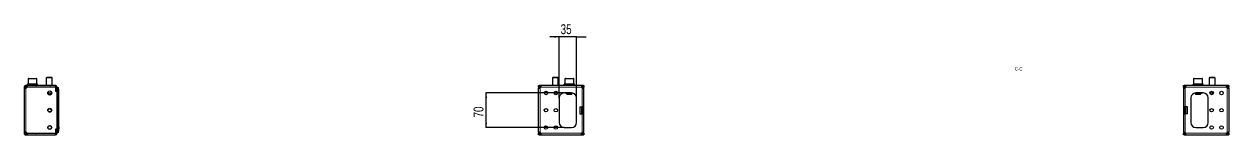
# Model space of a CAD drawing. Header units: millimetres. Extents: x -438 to 4742, y -670 to 658.
# Drawn here: x 2298 to 4742, y 195 to 420 of the extents above; entities that cross this region are included whole.
import ezdxf

# ---------------------------------------------------------------- set-up
doc = ezdxf.new("R2010")
doc.units = ezdxf.units.MM
doc.layers.add('FORMAT', color=7, linetype='Continuous')
doc.styles.add('SLDTEXTSTYLE0', font='TXT', dxfattribs={"width": 0.75})
doc.dimstyles.new('SLDDIMSTYLE0', dxfattribs={"dimtxt": 20, "dimasz": 10, "dimexe": 0, "dimexo": 0.0625, "dimgap": 5, "dimtad": 2, "dimdec": 1, "dimrnd": 1e-09, "dimzin": 12, "dimdsep": 46, "dimtxsty": 'SLDTEXTSTYLE0', "dimsah": 1, "dimcen": 0.09, "dimadec": 0, "dimazin": 3, "dimtfac": 1, "dimtofl": 0, "dimtmove": 0, "dimatfit": 3, "dimfxl": 0, "dimfrac": 2, "dimtolj": 1, "dimtzin": 12, "dimarcsym": 0})
doc.dimstyles.new('SLDDIMSTYLE1', dxfattribs={"dimtxt": 20, "dimasz": 10, "dimexe": 0, "dimexo": 0.0625, "dimgap": 5, "dimtad": 2, "dimdec": 1, "dimrnd": 1e-09, "dimzin": 12, "dimdsep": 46, "dimtxsty": 'SLDTEXTSTYLE0', "dimsah": 1, "dimcen": 0.09, "dimadec": 0, "dimazin": 3, "dimtfac": 1, "dimtmove": 0, "dimatfit": 0, "dimfxl": 0, "dimfrac": 2, "dimtolj": 1, "dimtzin": 12, "dimarcsym": 0})

# ---------------------------------------------------------------- blocks, each defined once
blk = doc.blocks.new('_D_9')
at = {"layer": 'FORMAT'}
for p, q in [((3383.7, 393.4), (3364.5, 393.4)), ((3383.7, 270), (3383.7, 394.4)), ((3418.7, 393.4), (3383.7, 393.4)), ((3418.7, 270), (3418.7, 394.4)), ((3418.7, 393.4), (3438, 393.4))]:
    blk.add_line(p, q, dxfattribs=at)
for points in [[(3383.7, 393.4), (3373.7, 395), (3373.7, 391.9)], [(3418.7, 393.4), (3428.7, 391.9), (3428.7, 395)]]:
    blk.add_solid(points, dxfattribs=at)
at = {"layer": 'FORMAT', "insert": (3386.5, 419.2), "char_height": 20, "attachment_point": 1, "style": 'SLDTEXTSTYLE0'}
blk.add_mtext('35', dxfattribs=at)
blk = doc.blocks.new('_D_10')
at = {"layer": 'FORMAT'}
for p, q in [((3393.7, 279.9), (3234.7, 279.9)), ((3235.7, 209.9), (3235.7, 279.9)), ((3393.7, 209.9), (3234.7, 209.9))]:
    blk.add_line(p, q, dxfattribs=at)
for points in [[(3235.7, 279.9), (3234.2, 269.9), (3237.3, 269.9)], [(3235.7, 209.9), (3237.3, 219.9), (3234.2, 219.9)]]:
    blk.add_solid(points, dxfattribs=at)
at = {"layer": 'FORMAT', "insert": (3210, 230.2), "char_height": 20, "attachment_point": 1, "rotation": 90, "style": 'SLDTEXTSTYLE0'}
blk.add_mtext('70', dxfattribs=at)

msp = doc.modelspace()

# ---------------------------------------------------------------- linework, layer by layer
at = {"color": 7, "linetype": 'Continuous', "lineweight": 25}
for p, q in [((2301.95, 292.45), (2301.95, 294.95)), ((2304.35, 294.95), (2301.95, 294.95)), ((2304.35, 294.95), (2304.35, 292.45)), ((2304.35, 294.95), (2305.35, 294.95)), ((2305.2, 297.45), (2305.2, 296.45)), ((2305.2, 297.45), (2305.21, 297.45)), ((2305.2, 296.45), (2305.21, 296.45)), ((2305.21, 297.45), (2305.21, 297.2)), ((2306, 297.45), (2305.21, 297.45)), ((2305.21, 296.45), (2305.21, 296.7)), ((2306, 296.45), (2305.21, 296.45)), ((2361.95, 294.95), (2305.35, 294.95)), ((2306, 297.45), (2306.1, 297.45)), ((2306, 296.45), (2306.1, 296.45)), ((2306.1, 297.45), (2306.1, 297.2)), ((2308.24, 297.45), (2306.1, 297.45)), ((2306.1, 296.45), (2306.1, 296.7)), ((2308.24, 296.45), (2306.1, 296.45)), ((2306.45, 308.45), (2306.45, 297.45)), ((2307.45, 309.45), (2323.45, 309.45)), ((2308.24, 297.45), (2308.42, 297.45)), ((2308.24, 296.45), (2308.42, 296.45)), ((2308.42, 297.45), (2308.42, 297.2)), ((2311.58, 297.45), (2308.42, 297.45)), ((2308.42, 296.45), (2308.42, 296.7)), ((2311.58, 296.45), (2308.42, 296.45)), ((2309.45, 296.45), (2309.45, 294.95)), ((2311.58, 297.45), (2311.81, 297.45)), ((2311.58, 296.45), (2311.81, 296.45)), ((2311.81, 297.45), (2311.81, 297.2)), ((2315.5, 297.45), (2311.81, 297.45)), ((2311.81, 296.45), (2311.81, 296.7)), ((2315.5, 296.45), (2311.81, 296.45)), ((2315.5, 297.45), (2315.59, 297.45)), ((2315.5, 296.45), (2315.68, 296.45)), ((2315.68, 296.45), (2315.75, 296.45)), ((2315.72, 297.45), (2315.75, 297.45)), ((2315.75, 297.45), (2315.75, 297.2)), ((2319.42, 297.45), (2315.75, 297.45)), ((2315.75, 296.45), (2315.75, 296.7)), ((2319.42, 296.45), (2315.75, 296.45)), ((2319.42, 297.45), (2319.65, 297.45)), ((2319.42, 296.45), (2319.65, 296.45)), ((2319.65, 297.45), (2319.65, 297.2)), ((2322.74, 297.45), (2319.65, 297.45)), ((2319.65, 296.45), (2319.65, 296.7)), ((2322.74, 296.45), (2319.65, 296.45)), ((2321.45, 294.95), (2321.45, 296.45)), ((2322.74, 297.45), (2322.91, 297.45)), ((2322.74, 296.45), (2322.91, 296.45)), ((2322.91, 297.45), (2322.91, 297.2)), ((2324.94, 297.45), (2322.91, 297.45)), ((2322.91, 296.45), (2322.91, 296.7)), ((2324.94, 296.45), (2322.91, 296.45)), ((2324.45, 297.45), (2324.45, 308.45)), ((2324.94, 297.45), (2325.03, 297.45)), ((2324.94, 296.45), (2325.03, 296.45)), ((2325.03, 297.45), (2325.03, 297.2)), ((2325.7, 297.45), (2325.03, 297.45)), ((2325.03, 296.45), (2325.03, 296.7)), ((2325.7, 296.45), (2325.03, 296.45)), ((2325.7, 296.45), (2325.7, 297.45)), ((2344.53, 311.45), (2343.45, 310.37)), ((2343.45, 310.37), (2343.45, 294.95)), ((2355.45, 310.37), (2343.45, 310.37)), ((2354.38, 311.45), (2344.53, 311.45)), ((2355.45, 310.37), (2354.38, 311.45)), ((2355.45, 294.95), (2355.45, 310.37)), ((3341.74, 292.45), (3341.74, 294.95)), ((3341.74, 294.95), (3342.85, 294.95)), ((3346.57, 294.95), (3342.85, 294.95)), ((3428.91, 294.95), (3346.57, 294.95)), ((3346.57, 294.95), (3346.57, 292.73)), ((3370.82, 311.45), (3369.74, 310.37)), ((3369.74, 310.37), (3369.74, 294.95)), ((3381.74, 310.37), (3369.74, 310.37)), ((3380.67, 311.45), (3370.82, 311.45)), ((3381.74, 310.37), (3380.67, 311.45)), ((3381.74, 294.95), (3381.74, 310.37)), ((3393.99, 297.45), (3393.99, 296.45)), ((3393.99, 297.45), (3394, 297.45)), ((3393.99, 296.45), (3394, 296.45)), ((3394, 297.45), (3394, 297.2)), ((3394.83, 297.45), (3394, 297.45)), ((3394, 296.45), (3394, 296.7)), ((3394.83, 296.45), (3394, 296.45)), ((3394.83, 297.45), (3394.93, 297.45)), ((3394.83, 296.45), (3394.93, 296.45)), ((3394.93, 297.45), (3394.93, 297.2)), ((3397.09, 297.45), (3394.93, 297.45)), ((3394.93, 296.45), (3394.93, 296.7)), ((3397.09, 296.45), (3394.93, 296.45)), ((3395.24, 308.45), (3395.24, 297.45)), ((3396.24, 309.45), (3404.63, 309.45)), ((3397.09, 297.45), (3397.27, 297.45)), ((3397.09, 296.45), (3397.27, 296.45)), ((3397.27, 297.45), (3397.27, 297.2)), ((3400.45, 297.45), (3397.27, 297.45)), ((3397.27, 296.45), (3397.27, 296.7)), ((3400.45, 296.45), (3397.27, 296.45)), ((3398.24, 296.45), (3398.24, 294.95)), ((3400.45, 297.45), (3400.68, 297.45)), ((3400.45, 296.45), (3400.68, 296.45)), ((3400.68, 297.45), (3400.68, 297.2)), ((3404.38, 297.45), (3400.68, 297.45)), ((3400.68, 296.45), (3400.68, 296.7)), ((3404.38, 296.45), (3400.68, 296.45)), ((3404.38, 297.45), (3404.68, 297.45)), ((3404.38, 297.45), (3404.46, 297.45)), ((3404.38, 296.45), (3404.53, 296.45)), ((3404.53, 296.45), (3404.63, 296.45)), ((3404.58, 297.45), (3404.63, 297.45)), ((3404.63, 309.45), (3412.24, 309.45)), ((3404.63, 297.45), (3404.63, 297.2)), ((3408.29, 297.45), (3404.63, 297.45)), ((3404.63, 296.45), (3404.63, 296.7)), ((3408.29, 296.45), (3404.63, 296.45)), ((3408.29, 297.45), (3408.52, 297.45)), ((3408.29, 296.45), (3408.52, 296.45)), ((3408.52, 297.45), (3408.52, 297.2)), ((3411.59, 297.45), (3408.52, 297.45)), ((3408.52, 296.45), (3408.52, 296.7)), ((3411.59, 296.45), (3408.52, 296.45)), ((3410.24, 294.95), (3410.24, 296.45)), ((3411.59, 297.45), (3411.76, 297.45)), ((3411.59, 296.45), (3411.76, 296.45)), ((3411.76, 297.45), (3411.76, 297.2)), ((3413.76, 297.45), (3411.76, 297.45)), ((3411.76, 296.45), (3411.76, 296.7)), ((3413.76, 296.45), (3411.76, 296.45)), ((3413.24, 297.45), (3413.24, 308.45)), ((3413.76, 297.45), (3413.85, 297.45)), ((3413.76, 296.45), (3413.85, 296.45)), ((3413.85, 297.45), (3413.85, 297.2)), ((3414.49, 297.45), (3413.85, 297.45)), ((3413.85, 296.45), (3413.85, 296.7)), ((3414.49, 296.45), (3413.85, 296.45)), ((3414.49, 296.45), (3414.49, 297.45)), ((3428.91, 294.95), (3428.91, 292.45)), ((3432.63, 294.95), (3428.91, 294.95)), ((3432.63, 294.95), (3433.74, 294.95)), ((3433.74, 294.95), (3433.74, 292.45)), ((4649.74, 292.45), (4649.74, 294.95)), ((4649.74, 294.95), (4650.85, 294.95)), ((4654.57, 294.95), (4650.85, 294.95)), ((4654.57, 294.95), (4654.57, 292.73)), ((4736.91, 294.95), (4654.57, 294.95)), ((4668.99, 297.45), (4668.99, 296.45)), ((4668.99, 297.45), (4669, 297.45)), ((4668.99, 296.45), (4669, 296.45)), ((4669, 297.45), (4669, 297.2)), ((4669.83, 297.45), (4669, 297.45)), ((4669, 296.45), (4669, 296.7)), ((4669.83, 296.45), (4669, 296.45)), ((4669.83, 297.45), (4669.93, 297.45)), ((4669.83, 296.45), (4669.93, 296.45)), ((4669.93, 297.45), (4669.93, 297.2)), ((4672.1, 297.45), (4669.93, 297.45)), ((4669.93, 296.45), (4669.93, 296.7)), ((4672.1, 296.45), (4669.93, 296.45)), ((4670.24, 308.45), (4670.24, 297.45)), ((4671.24, 309.45), (4679.58, 309.45)), ((4672.1, 297.45), (4672.28, 297.45)), ((4672.1, 296.45), (4672.28, 296.45)), ((4672.28, 297.45), (4672.28, 297.2)), ((4675.45, 297.45), (4672.28, 297.45)), ((4672.28, 296.45), (4672.28, 296.7)), ((4675.45, 296.45), (4672.28, 296.45)), ((4673.24, 296.45), (4673.24, 294.95)), ((4675.45, 297.45), (4675.69, 297.45)), ((4675.45, 296.45), (4675.69, 296.45)), ((4675.69, 297.45), (4675.69, 297.2)), ((4679.39, 297.45), (4675.69, 297.45)), ((4675.69, 296.45), (4675.69, 296.7)), ((4679.39, 296.45), (4675.69, 296.45)), ((4679.39, 297.45), (4679.62, 297.45)), ((4679.39, 297.45), (4679.46, 297.45)), ((4679.39, 296.45), (4679.54, 296.45)), ((4679.54, 296.45), (4679.64, 296.45)), ((4679.58, 309.45), (4687.24, 309.45)), ((4679.59, 297.45), (4679.64, 297.45)), ((4679.64, 297.45), (4679.64, 297.2)), ((4683.3, 297.45), (4679.64, 297.45)), ((4679.64, 296.45), (4679.64, 296.7)), ((4683.3, 296.45), (4679.64, 296.45)), ((4683.3, 297.45), (4683.53, 297.45)), ((4683.3, 296.45), (4683.53, 296.45)), ((4683.53, 297.45), (4683.53, 297.2)), ((4686.59, 297.45), (4683.53, 297.45)), ((4683.53, 296.45), (4683.53, 296.7)), ((4686.59, 296.45), (4683.53, 296.45)), ((4685.24, 294.95), (4685.24, 296.45)), ((4686.59, 297.45), (4686.76, 297.45)), ((4686.59, 296.45), (4686.76, 296.45)), ((4686.76, 297.45), (4686.76, 297.2)), ((4688.76, 297.45), (4686.76, 297.45)), ((4686.76, 296.45), (4686.76, 296.7)), ((4688.76, 296.45), (4686.76, 296.45)), ((4688.24, 297.45), (4688.24, 308.45)), ((4688.76, 297.45), (4688.85, 297.45)), ((4688.76, 296.45), (4688.85, 296.45)), ((4688.85, 297.45), (4688.85, 297.2)), ((4689.49, 297.45), (4688.85, 297.45)), ((4688.85, 296.45), (4688.85, 296.7)), ((4689.49, 296.45), (4688.85, 296.45)), ((4689.49, 296.45), (4689.49, 297.45)), ((4702.82, 311.45), (4701.74, 310.37)), ((4701.74, 310.37), (4701.74, 294.95)), ((4713.74, 310.37), (4701.74, 310.37)), ((4712.67, 311.45), (4702.82, 311.45)), ((4713.74, 310.37), (4712.67, 311.45)), ((4713.74, 294.95), (4713.74, 310.37)), ((4736.91, 292.45), (4736.91, 294.95)), ((4740.63, 294.95), (4736.91, 294.95)), ((4740.63, 294.95), (4741.74, 294.95)), ((4741.74, 294.95), (4741.74, 292.45)), ((2300.95, 291.45), (2298.45, 291.45)), ((2298.45, 291.45), (2298.45, 290.23)), ((2298.45, 290.23), (2298.45, 199.67)), ((2300.95, 290.23), (2298.45, 290.23)), ((2300.95, 291.45), (2300.95, 290.23)), ((2304.36, 292.45), (2301.95, 292.45)), ((2305.35, 292.45), (2304.35, 292.45)), ((2305.35, 292.45), (2361.95, 292.45)), ((2305.38, 292.35), (2360.35, 292.35)), ((2339.2, 292.45), (2339.2, 292.35)), ((2339.49, 292.45), (2339.49, 292.35)), ((2341.18, 292.45), (2341.18, 292.35)), ((2344.13, 292.45), (2344.13, 292.35)), ((2354.42, 279.45), (2346.48, 279.45)), ((2347.89, 292.45), (2347.89, 292.35)), ((2351.88, 292.45), (2351.88, 292.35)), ((2355.51, 292.45), (2355.51, 292.35)), ((2358.21, 292.45), (2358.21, 292.35)), ((2359.58, 292.45), (2359.58, 292.35)), ((2359.7, 292.35), (2359.7, 292.45)), ((2362.85, 282.85), (2362.85, 289.85)), ((2362.85, 284.43), (2362.95, 284.21)), ((2365.45, 282.85), (2362.85, 282.85)), ((2362.95, 291.45), (2362.95, 283.5)), ((2365.45, 283.5), (2362.95, 283.5)), ((2365.45, 291.45), (2365.45, 283.5)), ((2365.45, 291.2), (2365.65, 291.2)), ((2365.45, 201.47), (2365.45, 288.92)), ((2365.45, 282.85), (2365.45, 207.05)), ((2365.65, 291.2), (2367.34, 290.74)), ((2365.65, 202.1), (2365.65, 288.3)), ((2368.45, 287.85), (2368.45, 289.3)), ((2368.45, 287.85), (2368.45, 213.4)), ((3342.85, 292.45), (3341.74, 292.45)), ((3341.74, 292.45), (3341.74, 292.35)), ((3341.74, 292.35), (3344.24, 292.35)), ((3341.74, 291.74), (3341.74, 292.35)), ((3341.74, 291.74), (3341.74, 289.67)), ((3341.74, 200.22), (3341.74, 289.67)), ((3341.74, 289.67), (3342.83, 289.67)), ((3346.57, 292.45), (3342.85, 292.45)), ((3344.24, 292.35), (3344.24, 291.74)), ((3344.24, 291.74), (3344.24, 289.92)), ((3380.2, 279.45), (3373.28, 279.45)), ((3383.74, 269.95), (3383.74, 219.95)), ((3408.74, 279.95), (3393.74, 279.95)), ((3395.41, 279.85), (3395.39, 279.85)), ((3395.41, 279.85), (3395.41, 279.85)), ((3395.51, 279.85), (3395.41, 279.85)), ((3395.51, 279.95), (3395.51, 279.85)), ((3398.77, 279.85), (3395.51, 279.85)), ((3398.24, 279.85), (3398.24, 278.52)), ((3398.24, 278.52), (3399.32, 277.45)), ((3398.24, 278.52), (3404.53, 278.52)), ((3398.77, 279.85), (3400.67, 279.85)), ((3399.32, 277.45), (3404.48, 277.45)), ((3401.22, 279.85), (3400.67, 279.85)), ((3407.26, 279.85), (3401.22, 279.85)), ((3404.48, 277.45), (3409.17, 277.45)), ((3404.53, 278.52), (3410.24, 278.52)), ((3407.81, 279.85), (3407.26, 279.85)), ((3407.81, 279.85), (3409.71, 279.85)), ((3409.17, 277.45), (3410.24, 278.52)), ((3410.15, 279.85), (3409.71, 279.85)), ((3410.24, 278.52), (3410.24, 279.83)), ((3418.74, 219.95), (3418.74, 269.95)), ((3432.63, 292.45), (3428.91, 292.45)), ((3431.24, 292.35), (3433.74, 292.35)), ((3431.24, 291.74), (3431.24, 292.35)), ((3431.24, 289.9), (3431.24, 291.74)), ((3433.74, 292.45), (3432.63, 292.45)), ((3433.74, 292.35), (3433.74, 292.45)), ((3433.74, 292.35), (3433.74, 291.74)), ((3433.74, 289.67), (3433.74, 291.74)), ((3433.74, 251.95), (3433.74, 289.67)), ((4650.85, 292.45), (4649.74, 292.45)), ((4649.74, 292.45), (4649.74, 292.35)), ((4649.74, 292.35), (4652.24, 292.35)), ((4649.74, 291.74), (4649.74, 292.35)), ((4649.74, 291.74), (4649.74, 289.67)), ((4649.74, 289.67), (4650.83, 289.67)), ((4649.74, 289.67), (4649.74, 251.95)), ((4654.57, 292.45), (4650.85, 292.45)), ((4652.24, 292.35), (4652.24, 291.74)), ((4652.24, 291.74), (4652.24, 289.92)), ((4664.74, 269.95), (4664.74, 219.95)), ((4673.24, 279.83), (4673.24, 278.52)), ((4673.24, 278.52), (4674.32, 277.45)), ((4673.24, 278.52), (4679.49, 278.52)), ((4673.77, 279.85), (4673.33, 279.85)), ((4673.77, 279.85), (4675.67, 279.85)), ((4674.32, 277.45), (4679.45, 277.45)), ((4689.74, 279.95), (4674.74, 279.95)), ((4676.22, 279.85), (4675.67, 279.85)), ((4682.26, 279.85), (4676.22, 279.85)), ((4679.45, 277.45), (4684.17, 277.45)), ((4679.49, 278.52), (4685.24, 278.52)), ((4682.81, 279.85), (4682.26, 279.85)), ((4682.81, 279.85), (4684.71, 279.85)), ((4684.17, 277.45), (4685.24, 278.52)), ((4687.97, 279.85), (4684.71, 279.85)), ((4685.24, 278.52), (4685.24, 279.85)), ((4687.97, 279.85), (4687.97, 279.95)), ((4688.07, 279.85), (4687.97, 279.85)), ((4688.09, 279.85), (4688.07, 279.85)), ((4688.07, 279.85), (4688.07, 279.85)), ((4699.74, 219.95), (4699.74, 269.95)), ((4710.2, 279.45), (4703.28, 279.45)), ((4740.63, 292.45), (4736.91, 292.45)), ((4739.24, 292.35), (4741.74, 292.35)), ((4739.24, 291.74), (4739.24, 292.35)), ((4739.24, 289.9), (4739.24, 291.74)), ((4741.74, 292.45), (4740.63, 292.45)), ((4741.74, 292.35), (4741.74, 292.45)), ((4741.74, 292.35), (4741.74, 291.74)), ((4741.74, 289.67), (4741.74, 291.74)), ((4741.74, 289.67), (4741.74, 200.22)), ((3425.74, 251.95), (3430.24, 251.95)), ((3425.74, 251.95), (3425.74, 237.95)), ((3433.74, 251.95), (3430.24, 251.95)), ((3431.24, 237.95), (3431.24, 251.95)), ((3433.74, 237.95), (3433.74, 251.95)), ((4653.24, 251.95), (4649.74, 251.95)), ((4649.74, 251.95), (4649.74, 237.95)), ((4652.24, 251.95), (4652.24, 237.95)), ((4657.74, 251.95), (4653.24, 251.95)), ((4657.74, 237.95), (4657.74, 251.95)), ((3425.74, 237.95), (3430.24, 237.95)), ((3430.24, 237.95), (3433.74, 237.95)), ((3433.74, 200.22), (3433.74, 237.95)), ((4649.74, 237.95), (4653.24, 237.95)), ((4649.74, 237.95), (4649.74, 200.22)), ((4657.74, 237.95), (4653.24, 237.95)), ((2298.45, 199.67), (2300.95, 199.67)), ((2298.45, 199.67), (2298.45, 198.45)), ((2298.45, 198.45), (2300.95, 198.45)), ((2300.95, 199.67), (2300.95, 198.45)), ((2301.95, 194.95), (2301.95, 197.45)), ((2301.95, 197.45), (2304.35, 197.45)), ((2304.35, 197.45), (2304.35, 194.95)), ((2304.35, 197.45), (2305.35, 197.45)), ((2361.95, 197.45), (2305.35, 197.45)), ((2360.35, 197.55), (2305.38, 197.55)), ((2362.85, 207.05), (2365.45, 207.05)), ((2362.85, 200.05), (2362.85, 207.05)), ((2362.85, 205.97), (2362.95, 206.18)), ((2362.95, 206.4), (2362.95, 198.45)), ((2365.45, 206.4), (2362.95, 206.4)), ((2365.45, 206.4), (2365.45, 198.45)), ((2365.65, 199.2), (2365.45, 199.2)), ((2367.34, 199.65), (2365.65, 199.2)), ((2368.45, 213.4), (2368.45, 205.2)), ((2368.65, 211.45), (2368.45, 211.45)), ((2368.65, 211.42), (2368.45, 211.42)), ((2368.65, 211.4), (2368.45, 211.4)), ((2368.65, 207.2), (2368.45, 207.2)), ((2368.65, 207.14), (2368.45, 207.14)), ((2368.45, 205.2), (2368.45, 202.55)), ((2368.45, 201.1), (2368.45, 202.55)), ((2368.65, 210.96), (2368.65, 207.64)), ((3341.74, 200.22), (3341.74, 198.16)), ((3341.74, 197.55), (3341.74, 198.16)), ((3344.24, 197.55), (3341.74, 197.55)), ((3341.74, 197.55), (3341.74, 197.45)), ((3341.74, 194.95), (3341.74, 197.45)), ((3341.74, 197.45), (3342.85, 197.45)), ((3342.85, 197.45), (3346.57, 197.45)), ((3344.24, 200), (3344.24, 198.16)), ((3344.24, 198.16), (3344.24, 197.55)), ((3346.57, 197.45), (3346.57, 194.95)), ((3393.74, 209.95), (3408.74, 209.95)), ((3428.91, 197.45), (3432.63, 197.45)), ((3428.91, 194.95), (3428.91, 197.16)), ((3431.24, 198.16), (3431.24, 199.98)), ((3431.24, 197.55), (3431.24, 198.16)), ((3433.74, 197.55), (3431.24, 197.55)), ((3432.63, 197.45), (3433.74, 197.45)), ((3433.74, 200.22), (3432.65, 200.22)), ((3433.74, 198.16), (3433.74, 200.22)), ((3433.74, 198.16), (3433.74, 197.55)), ((3433.74, 197.45), (3433.74, 197.55)), ((3433.74, 197.45), (3433.74, 194.95)), ((4649.74, 200.22), (4649.74, 198.16)), ((4649.74, 197.55), (4649.74, 198.16)), ((4652.24, 197.55), (4649.74, 197.55)), ((4649.74, 197.55), (4649.74, 197.45)), ((4649.74, 194.95), (4649.74, 197.45)), ((4649.74, 197.45), (4650.85, 197.45)), ((4650.85, 197.45), (4654.57, 197.45)), ((4652.24, 200), (4652.24, 198.16)), ((4652.24, 198.16), (4652.24, 197.55)), ((4654.57, 194.95), (4654.57, 197.45)), ((4674.74, 209.95), (4689.74, 209.95)), ((4736.91, 197.45), (4740.63, 197.45)), ((4736.91, 194.95), (4736.91, 197.16)), ((4739.24, 198.16), (4739.24, 199.98)), ((4739.24, 197.55), (4739.24, 198.16)), ((4741.74, 197.55), (4739.24, 197.55)), ((4740.63, 197.45), (4741.74, 197.45)), ((4741.74, 200.22), (4740.65, 200.22)), ((4741.74, 198.16), (4741.74, 200.22)), ((4741.74, 198.16), (4741.74, 197.55)), ((4741.74, 197.45), (4741.74, 197.55)), ((4741.74, 197.45), (4741.74, 194.95)), ((2301.95, 194.95), (2304.35, 194.95)), ((2305.35, 194.95), (2304.35, 194.95)), ((2305.35, 194.95), (2361.95, 194.95)), ((3342.85, 194.95), (3341.74, 194.95)), ((3342.85, 194.95), (3346.57, 194.95)), ((3346.57, 194.95), (3428.91, 194.95)), ((3428.91, 194.95), (3432.63, 194.95)), ((3433.74, 194.95), (3432.63, 194.95)), ((4650.85, 194.95), (4649.74, 194.95)), ((4650.85, 194.95), (4654.57, 194.95)), ((4654.57, 194.95), (4736.91, 194.95)), ((4736.91, 194.95), (4740.63, 194.95)), ((4741.74, 194.95), (4740.63, 194.95))]:
    msp.add_line(p, q, dxfattribs=at)
at = {"color": 8, "linetype": 'Continuous', "lineweight": 18}
for p, q in [((2305.35, 294.95), (2305.35, 292.45)), ((2324.45, 308.45), (2306.45, 308.45)), ((2361.95, 292.45), (2361.95, 294.95)), ((3342.85, 294.95), (3342.85, 292.45)), ((3404.68, 308.45), (3395.24, 308.45)), ((3413.24, 308.45), (3404.68, 308.45)), ((3432.63, 292.45), (3432.63, 294.95)), ((4650.85, 294.95), (4650.85, 292.45)), ((4679.62, 308.45), (4670.24, 308.45)), ((4688.24, 308.45), (4679.62, 308.45)), ((4740.63, 292.45), (4740.63, 294.95)), ((2301.95, 289.67), (2301.95, 200.22)), ((2346.48, 280.45), (2354.42, 280.45)), ((2362.95, 291.45), (2365.45, 291.45)), ((2365.26, 282.85), (2365.26, 283.5)), ((2367.34, 287.85), (2365.65, 288.3)), ((2367.34, 202.55), (2367.34, 287.85)), ((2368.45, 287.85), (2367.34, 287.85)), ((3344.24, 291.74), (3341.74, 291.74)), ((3344.24, 291.45), (3346.33, 291.45)), ((3345.24, 199.67), (3345.24, 290.23)), ((3429.15, 291.45), (3346.33, 291.45)), ((3373.28, 280.45), (3380.2, 280.45)), ((3400.67, 279.95), (3400.67, 279.85)), ((3401.22, 279.95), (3401.22, 279.85)), ((3407.26, 279.95), (3407.26, 279.85)), ((3407.81, 279.95), (3407.81, 279.85)), ((3429.15, 291.45), (3431.24, 291.45)), ((3430.24, 251.95), (3430.24, 290.23)), ((3433.74, 291.74), (3431.24, 291.74)), ((4652.24, 291.74), (4649.74, 291.74)), ((4652.24, 291.45), (4654.33, 291.45)), ((4653.24, 290.23), (4653.24, 251.95)), ((4654.33, 291.45), (4737.15, 291.45)), ((4675.67, 279.95), (4675.67, 279.85)), ((4676.22, 279.95), (4676.22, 279.85)), ((4682.26, 279.95), (4682.26, 279.85)), ((4682.81, 279.95), (4682.81, 279.85)), ((4703.28, 280.45), (4710.2, 280.45)), ((4737.15, 291.45), (4739.24, 291.45)), ((4738.24, 290.23), (4738.24, 199.67)), ((4741.74, 291.74), (4739.24, 291.74)), ((3429.04, 237.95), (3429.04, 251.95)), ((3429.24, 251.95), (3429.24, 237.95)), ((3429.35, 237.95), (3429.35, 251.95)), ((3429.55, 251.95), (3429.55, 237.95)), ((3430.43, 237.95), (3430.43, 251.95)), ((3430.63, 251.95), (3430.63, 237.95)), ((3430.74, 237.95), (3430.74, 251.95)), ((3430.94, 251.95), (3430.94, 237.95)), ((4652.54, 237.95), (4652.54, 251.95)), ((4652.74, 251.95), (4652.74, 237.95)), ((4652.85, 237.95), (4652.85, 251.95)), ((4653.05, 251.95), (4653.05, 237.95)), ((4653.93, 237.95), (4653.93, 251.95)), ((4654.13, 251.95), (4654.13, 237.95)), ((4654.24, 237.95), (4654.24, 251.95)), ((4654.44, 251.95), (4654.44, 237.95)), ((3430.24, 199.67), (3430.24, 237.95)), ((4653.24, 237.95), (4653.24, 199.67)), ((2305.35, 197.45), (2305.35, 194.95)), ((2361.95, 197.45), (2361.95, 194.95)), ((2362.95, 198.45), (2365.45, 198.45)), ((2365.26, 206.4), (2365.26, 207.05)), ((2365.65, 202.1), (2367.34, 202.55)), ((2367.34, 202.55), (2368.45, 202.55)), ((2368.65, 210.96), (2368.45, 210.96)), ((2368.65, 207.64), (2368.45, 207.64)), ((3341.74, 198.16), (3344.24, 198.16)), ((3342.85, 197.45), (3342.85, 194.95)), ((3346.33, 198.45), (3344.24, 198.45)), ((3429.15, 198.45), (3346.33, 198.45)), ((3431.24, 198.45), (3429.15, 198.45)), ((3431.24, 198.16), (3433.74, 198.16)), ((3432.63, 194.95), (3432.63, 197.45)), ((4649.74, 198.16), (4652.24, 198.16)), ((4650.85, 197.45), (4650.85, 194.95)), ((4654.33, 198.45), (4652.24, 198.45)), ((4654.33, 198.45), (4737.15, 198.45)), ((4739.24, 198.45), (4737.15, 198.45)), ((4739.24, 198.16), (4741.74, 198.16)), ((4740.63, 194.95), (4740.63, 197.45))]:
    msp.add_line(p, q, dxfattribs=at)
at = {"color": 7, "linetype": 'Continuous', "lineweight": 25}
for centre, radius in [((2350.45, 279.95), 4), ((3356.74, 279.95), 3.5), ((3376.74, 279.95), 3.5), ((4706.74, 279.95), 3.5), ((4726.74, 279.95), 3.5), ((2350.45, 244.95), 4), ((2350.45, 244.95), 3.5), ((3356.74, 244.95), 3.5), ((3376.74, 244.95), 3.5), ((4706.74, 244.95), 3.5), ((4726.74, 244.95), 3.5), ((2350.45, 209.95), 4), ((2350.45, 209.95), 3.5), ((3356.74, 209.95), 3.5), ((3376.74, 209.95), 3.5), ((4706.74, 209.95), 3.5), ((4726.74, 209.95), 3.5)]:
    msp.add_circle(centre, radius, dxfattribs=at)
for centre, radius, start, end in [((2307.45, 308.45), 1, 90, 180), ((2323.45, 308.45), 1, 0, 90), ((2361.95, 291.45), 3.5, 0, 90), ((3396.24, 308.45), 1, 90, 180), ((3412.24, 308.45), 1, 0, 90), ((4671.24, 308.45), 1, 90, 180), ((4687.24, 308.45), 1, 0, 90), ((2301.23, 293.1), 3.5, 281.89481, 337.11462), ((2305.38, 291.35), 1, 90, 157.11462), ((2308.1, 292.1), 0.35, 45.58469, 90), ((2322.8, 292.1), 0.35, 90, 134.41531), ((2350.45, 279.95), 3.5, 188.21321, 351.78679), ((2360.35, 289.85), 2.5, 360, 90), ((2361.95, 291.45), 1, 0, 90), ((2366.95, 289.3), 1.5, 0, 75), ((3343.24, 293.1), 3.5, 304.8499, 331.87293), ((3393.74, 269.95), 10, 90, 180), ((3408.74, 269.95), 10, 0, 90), ((3432.24, 293.1), 3.5, 208.12707, 235.1501), ((4651.24, 293.1), 3.5, 304.8499, 331.87293), ((4674.74, 269.95), 10, 90, 180), ((4689.74, 269.95), 10, 0, 90), ((4740.24, 293.1), 3.5, 208.12707, 235.1501), ((3393.74, 219.95), 10, 180, 270), ((3408.74, 219.95), 10, 270, 0), ((4674.74, 219.95), 10, 180, 270), ((4689.74, 219.95), 10, 270, 0), ((2301.23, 196.8), 3.5, 22.88538, 78.10519), ((2305.38, 198.55), 1, 202.88538, 270), ((2308.1, 197.8), 0.35, 270, 314.41531), ((2322.8, 197.8), 0.35, 225.58469, 270), ((2360.35, 200.05), 2.5, 270, 0), ((2361.95, 198.45), 3.5, 270, 360), ((2361.95, 198.45), 1, 270, 360), ((2366.95, 201.1), 1.5, 285, 0), ((3343.24, 196.8), 3.5, 28.12707, 55.1501), ((3432.24, 196.8), 3.5, 124.8499, 151.87293), ((4651.24, 196.8), 3.5, 28.12707, 55.1501), ((4740.24, 196.8), 3.5, 124.8499, 151.87293)]:
    msp.add_arc(centre, radius, start, end, dxfattribs=at)
for centre, major_axis, start_param, end_param in [((2354.06, 291.2), (11.57, -3.1), 0.0670375, 0.2530722), ((2354.06, 199.2), (11.57, 3.1), 6.0301131, 6.2161478)]:
    msp.add_ellipse(centre, major_axis=major_axis, ratio=0.2505628, start_param=start_param, end_param=end_param, dxfattribs=at)
at = {"color": 8, "linetype": 'Continuous', "lineweight": 18}
for centre, major_axis, start_param, end_param in [((2366.95, 287.74), (0.38, 3), 4.762686, 6.2664448), ((2366.95, 202.65), (-0.38, 3), 3.1583332, 4.662092)]:
    msp.add_ellipse(centre, major_axis=major_axis, ratio=0.1230384, start_param=start_param, end_param=end_param, dxfattribs=at)
at = {"color": 7, "linetype": 'Continuous', "lineweight": 25}
for points, knots in [([(2301.95, 294.95), (2301.66, 294.93), (2301.1, 294.89), (2300.2, 294.53), (2299.32, 293.86), (2298.6, 292.76), (2298.5, 291.89), (2298.45, 291.45)], [0, 0, 0, 0, 0.16069, 0.3013121, 0.5219513, 0.7535732, 1, 1, 1, 1]), ([(2305.21, 297.2), (2305.2, 297.24), (2305.2, 297.3), (2305.2, 297.38), (2305.2, 297.43), (2305.2, 297.45)], [0, 0, 0, 0, 0.4999808, 0.7499881, 1, 1, 1, 1]), ([(2305.2, 296.45), (2305.2, 296.47), (2305.2, 296.51), (2305.2, 296.59), (2305.2, 296.66), (2305.21, 296.7)], [0, 0, 0, 0, 0.2501401, 0.5002802, 1, 1, 1, 1]), ([(2306.1, 297.2), (2306.08, 297.24), (2306.06, 297.3), (2306.03, 297.38), (2306.01, 297.43), (2306, 297.45)], [0, 0, 0, 0, 0.4999808, 0.7499881, 1, 1, 1, 1]), ([(2306, 296.45), (2306.01, 296.47), (2306.03, 296.51), (2306.06, 296.59), (2306.08, 296.66), (2306.1, 296.7)], [0, 0, 0, 0, 0.2501401, 0.5002802, 1, 1, 1, 1]), ([(2308.42, 297.2), (2308.39, 297.24), (2308.34, 297.3), (2308.29, 297.38), (2308.26, 297.43), (2308.24, 297.45)], [0, 0, 0, 0, 0.4999808, 0.7499881, 1, 1, 1, 1]), ([(2308.24, 296.45), (2308.26, 296.47), (2308.29, 296.51), (2308.34, 296.59), (2308.39, 296.66), (2308.42, 296.7)], [0, 0, 0, 0, 0.2501401, 0.5002802, 1, 1, 1, 1]), ([(2311.81, 297.2), (2311.77, 297.24), (2311.71, 297.3), (2311.64, 297.38), (2311.6, 297.43), (2311.58, 297.45)], [0, 0, 0, 0, 0.4999808, 0.7499881, 1, 1, 1, 1]), ([(2311.58, 296.45), (2311.6, 296.47), (2311.64, 296.51), (2311.71, 296.59), (2311.77, 296.66), (2311.81, 296.7)], [0, 0, 0, 0, 0.25014008, 0.50028016, 1, 1, 1, 1]), ([(2315.75, 297.2), (2315.71, 297.24), (2315.65, 297.3), (2315.57, 297.38), (2315.52, 297.43), (2315.5, 297.45)], [0, 0, 0, 0, 0.4999808, 0.7499881, 1, 1, 1, 1]), ([(2315.5, 296.45), (2315.52, 296.47), (2315.57, 296.51), (2315.65, 296.59), (2315.71, 296.66), (2315.75, 296.7)], [0, 0, 0, 0, 0.2501401, 0.5002802, 1, 1, 1, 1]), ([(2315.75, 297.2), (2315.74, 297.27), (2315.72, 297.4), (2315.69, 297.43), (2315.68, 297.45)], [0, 0, 0, 0, 0.5617942, 1, 1, 1, 1]), ([(2315.75, 296.7), (2315.74, 296.62), (2315.72, 296.49), (2315.69, 296.46), (2315.68, 296.45)], [0, 0, 0, 0, 0.5617942, 1, 1, 1, 1]), ([(2319.65, 297.2), (2319.61, 297.24), (2319.56, 297.3), (2319.48, 297.38), (2319.44, 297.43), (2319.42, 297.45)], [0, 0, 0, 0, 0.4999808, 0.7499881, 1, 1, 1, 1]), ([(2319.42, 296.45), (2319.44, 296.47), (2319.48, 296.51), (2319.56, 296.59), (2319.61, 296.66), (2319.65, 296.7)], [0, 0, 0, 0, 0.2501401, 0.5002802, 1, 1, 1, 1]), ([(2322.91, 297.2), (2322.88, 297.24), (2322.84, 297.3), (2322.78, 297.38), (2322.75, 297.43), (2322.74, 297.45)], [0, 0, 0, 0, 0.4999808, 0.7499881, 1, 1, 1, 1]), ([(2322.74, 296.45), (2322.75, 296.47), (2322.78, 296.51), (2322.84, 296.59), (2322.88, 296.66), (2322.91, 296.7)], [0, 0, 0, 0, 0.2501401, 0.5002802, 1, 1, 1, 1]), ([(2325.03, 297.2), (2325.02, 297.24), (2325, 297.3), (2324.96, 297.38), (2324.95, 297.43), (2324.94, 297.45)], [0, 0, 0, 0, 0.4999808, 0.7499881, 1, 1, 1, 1]), ([(2324.94, 296.45), (2324.95, 296.47), (2324.96, 296.51), (2325, 296.59), (2325.02, 296.66), (2325.03, 296.7)], [0, 0, 0, 0, 0.2501401, 0.5002802, 1, 1, 1, 1]), ([(3346.33, 291.45), (3346.38, 291.71), (3346.48, 292.2), (3346.63, 293.02), (3346.73, 293.73), (3346.74, 294.29), (3346.72, 294.65), (3346.67, 294.9), (3346.61, 294.93), (3346.57, 294.95)], [0, 0, 0, 0, 0.1440667, 0.2712756, 0.4749075, 0.5979974, 0.7263376, 0.8602454, 1, 1, 1, 1]), ([(3394, 297.2), (3394, 297.24), (3393.99, 297.3), (3393.99, 297.38), (3393.99, 297.43), (3393.99, 297.45)], [0, 0, 0, 0, 0.49998083, 0.7499881, 1, 1, 1, 1]), ([(3393.99, 296.45), (3393.99, 296.47), (3393.99, 296.51), (3393.99, 296.59), (3394, 296.66), (3394, 296.7)], [0, 0, 0, 0, 0.2501401, 0.5002802, 1, 1, 1, 1]), ([(3394.93, 297.2), (3394.91, 297.24), (3394.88, 297.3), (3394.85, 297.38), (3394.83, 297.43), (3394.83, 297.45)], [0, 0, 0, 0, 0.4999808, 0.7499881, 1, 1, 1, 1]), ([(3394.83, 296.45), (3394.83, 296.47), (3394.85, 296.51), (3394.88, 296.59), (3394.91, 296.66), (3394.93, 296.7)], [0, 0, 0, 0, 0.2501401, 0.5002802, 1, 1, 1, 1]), ([(3397.27, 297.2), (3397.24, 297.24), (3397.2, 297.3), (3397.14, 297.38), (3397.11, 297.43), (3397.09, 297.45)], [0, 0, 0, 0, 0.4999808, 0.7499881, 1, 1, 1, 1]), ([(3397.09, 296.45), (3397.11, 296.47), (3397.14, 296.51), (3397.2, 296.59), (3397.24, 296.66), (3397.27, 296.7)], [0, 0, 0, 0, 0.2501401, 0.5002802, 1, 1, 1, 1]), ([(3400.68, 297.2), (3400.64, 297.24), (3400.58, 297.3), (3400.51, 297.38), (3400.47, 297.43), (3400.45, 297.45)], [0, 0, 0, 0, 0.4999808, 0.7499881, 1, 1, 1, 1]), ([(3400.45, 296.45), (3400.47, 296.47), (3400.51, 296.51), (3400.58, 296.59), (3400.64, 296.66), (3400.68, 296.7)], [0, 0, 0, 0, 0.2501401, 0.5002802, 1, 1, 1, 1]), ([(3404.63, 297.2), (3404.59, 297.24), (3404.53, 297.3), (3404.44, 297.38), (3404.4, 297.43), (3404.38, 297.45)], [0, 0, 0, 0, 0.49998083, 0.7499881, 1, 1, 1, 1]), ([(3404.38, 296.45), (3404.4, 296.47), (3404.44, 296.51), (3404.53, 296.59), (3404.59, 296.66), (3404.63, 296.7)], [0, 0, 0, 0, 0.2501401, 0.5002802, 1, 1, 1, 1]), ([(3404.63, 297.2), (3404.61, 297.27), (3404.58, 297.4), (3404.55, 297.43), (3404.53, 297.45)], [0, 0, 0, 0, 0.56179418, 1, 1, 1, 1]), ([(3404.63, 296.7), (3404.61, 296.62), (3404.58, 296.49), (3404.55, 296.46), (3404.53, 296.45)], [0, 0, 0, 0, 0.5617942, 1, 1, 1, 1]), ([(3408.52, 297.2), (3408.48, 297.24), (3408.43, 297.3), (3408.35, 297.38), (3408.31, 297.43), (3408.29, 297.45)], [0, 0, 0, 0, 0.49998083, 0.7499881, 1, 1, 1, 1]), ([(3408.29, 296.45), (3408.31, 296.47), (3408.35, 296.51), (3408.43, 296.59), (3408.48, 296.66), (3408.52, 296.7)], [0, 0, 0, 0, 0.25014008, 0.50028016, 1, 1, 1, 1]), ([(3411.76, 297.2), (3411.73, 297.24), (3411.69, 297.3), (3411.63, 297.38), (3411.6, 297.43), (3411.59, 297.45)], [0, 0, 0, 0, 0.49998083, 0.7499881, 1, 1, 1, 1]), ([(3411.59, 296.45), (3411.6, 296.47), (3411.63, 296.51), (3411.69, 296.59), (3411.73, 296.66), (3411.76, 296.7)], [0, 0, 0, 0, 0.2501401, 0.5002802, 1, 1, 1, 1]), ([(3413.85, 297.2), (3413.84, 297.24), (3413.82, 297.3), (3413.79, 297.38), (3413.77, 297.43), (3413.76, 297.45)], [0, 0, 0, 0, 0.4999808, 0.7499881, 1, 1, 1, 1]), ([(3413.76, 296.45), (3413.77, 296.47), (3413.79, 296.51), (3413.82, 296.59), (3413.84, 296.66), (3413.85, 296.7)], [0, 0, 0, 0, 0.2501401, 0.5002802, 1, 1, 1, 1]), ([(3428.91, 294.95), (3428.88, 294.93), (3428.82, 294.89), (3428.75, 294.53), (3428.73, 293.86), (3428.87, 292.76), (3429.06, 291.89), (3429.15, 291.45)], [0, 0, 0, 0, 0.16069, 0.3013121, 0.5219513, 0.7535732, 1, 1, 1, 1]), ([(4654.33, 291.45), (4654.38, 291.71), (4654.48, 292.2), (4654.63, 293.02), (4654.73, 293.73), (4654.74, 294.29), (4654.72, 294.65), (4654.67, 294.9), (4654.61, 294.93), (4654.57, 294.95)], [0, 0, 0, 0, 0.1440667, 0.2712756, 0.4749075, 0.5979974, 0.7263376, 0.8602454, 1, 1, 1, 1]), ([(4669, 297.2), (4669, 297.24), (4668.99, 297.3), (4668.99, 297.38), (4668.99, 297.43), (4668.99, 297.45)], [0, 0, 0, 0, 0.4999808, 0.7499881, 1, 1, 1, 1]), ([(4668.99, 296.45), (4668.99, 296.47), (4668.99, 296.51), (4668.99, 296.59), (4669, 296.66), (4669, 296.7)], [0, 0, 0, 0, 0.2501401, 0.5002802, 1, 1, 1, 1]), ([(4669.93, 297.2), (4669.91, 297.24), (4669.89, 297.3), (4669.85, 297.38), (4669.84, 297.43), (4669.83, 297.45)], [0, 0, 0, 0, 0.4999808, 0.7499881, 1, 1, 1, 1]), ([(4669.83, 296.45), (4669.84, 296.47), (4669.85, 296.51), (4669.89, 296.59), (4669.91, 296.66), (4669.93, 296.7)], [0, 0, 0, 0, 0.2501401, 0.5002802, 1, 1, 1, 1]), ([(4672.28, 297.2), (4672.25, 297.24), (4672.2, 297.3), (4672.14, 297.38), (4672.11, 297.43), (4672.1, 297.45)], [0, 0, 0, 0, 0.4999808, 0.7499881, 1, 1, 1, 1]), ([(4672.1, 296.45), (4672.11, 296.47), (4672.14, 296.51), (4672.2, 296.59), (4672.25, 296.66), (4672.28, 296.7)], [0, 0, 0, 0, 0.2501401, 0.5002802, 1, 1, 1, 1]), ([(4675.69, 297.2), (4675.65, 297.24), (4675.59, 297.3), (4675.51, 297.38), (4675.47, 297.43), (4675.45, 297.45)], [0, 0, 0, 0, 0.4999808, 0.7499881, 1, 1, 1, 1]), ([(4675.45, 296.45), (4675.47, 296.47), (4675.51, 296.51), (4675.59, 296.59), (4675.65, 296.66), (4675.69, 296.7)], [0, 0, 0, 0, 0.2501401, 0.5002802, 1, 1, 1, 1]), ([(4679.64, 297.2), (4679.59, 297.24), (4679.53, 297.3), (4679.45, 297.38), (4679.41, 297.43), (4679.39, 297.45)], [0, 0, 0, 0, 0.4999808, 0.7499881, 1, 1, 1, 1]), ([(4679.39, 296.45), (4679.41, 296.47), (4679.45, 296.51), (4679.53, 296.59), (4679.59, 296.66), (4679.64, 296.7)], [0, 0, 0, 0, 0.2501401, 0.5002802, 1, 1, 1, 1]), ([(4679.64, 297.2), (4679.62, 297.27), (4679.59, 297.4), (4679.55, 297.43), (4679.54, 297.45)], [0, 0, 0, 0, 0.5617942, 1, 1, 1, 1]), ([(4679.64, 296.7), (4679.62, 296.62), (4679.59, 296.49), (4679.55, 296.46), (4679.54, 296.45)], [0, 0, 0, 0, 0.5617942, 1, 1, 1, 1]), ([(4683.53, 297.2), (4683.49, 297.24), (4683.43, 297.3), (4683.35, 297.38), (4683.32, 297.43), (4683.3, 297.45)], [0, 0, 0, 0, 0.4999808, 0.7499881, 1, 1, 1, 1]), ([(4683.3, 296.45), (4683.32, 296.47), (4683.35, 296.51), (4683.43, 296.59), (4683.49, 296.66), (4683.53, 296.7)], [0, 0, 0, 0, 0.2501401, 0.5002802, 1, 1, 1, 1]), ([(4686.76, 297.2), (4686.73, 297.24), (4686.69, 297.3), (4686.63, 297.38), (4686.6, 297.43), (4686.59, 297.45)], [0, 0, 0, 0, 0.49998083, 0.7499881, 1, 1, 1, 1]), ([(4686.59, 296.45), (4686.6, 296.47), (4686.63, 296.51), (4686.69, 296.59), (4686.73, 296.66), (4686.76, 296.7)], [0, 0, 0, 0, 0.2501401, 0.5002802, 1, 1, 1, 1]), ([(4688.85, 297.2), (4688.84, 297.24), (4688.82, 297.3), (4688.79, 297.38), (4688.77, 297.43), (4688.76, 297.45)], [0, 0, 0, 0, 0.4999808, 0.7499881, 1, 1, 1, 1]), ([(4688.76, 296.45), (4688.77, 296.47), (4688.79, 296.51), (4688.82, 296.59), (4688.84, 296.66), (4688.85, 296.7)], [0, 0, 0, 0, 0.2501401, 0.5002802, 1, 1, 1, 1]), ([(4736.91, 294.95), (4736.88, 294.93), (4736.82, 294.89), (4736.75, 294.53), (4736.73, 293.86), (4736.87, 292.76), (4737.06, 291.89), (4737.15, 291.45)], [0, 0, 0, 0, 0.16069, 0.3013121, 0.5219513, 0.7535732, 1, 1, 1, 1]), ([(2298.45, 290.23), (2298.5, 290.1), (2298.59, 289.88), (2299.16, 289.69), (2299.76, 289.62), (2300.39, 289.6), (2301.14, 289.61), (2301.68, 289.65), (2301.95, 289.67)], [0, 0, 0, 0, 0.2541487, 0.4482127, 0.5749082, 0.7088724, 0.8504677, 1, 1, 1, 1]), ([(2301.95, 292.45), (2301.87, 292.44), (2301.71, 292.43), (2301.5, 292.35), (2301.34, 292.25), (2301.21, 292.12), (2301.1, 291.98), (2300.98, 291.75), (2300.96, 291.57), (2300.95, 291.45)], [0, 0, 0, 0, 0.1567865, 0.2908092, 0.4035006, 0.4972984, 0.6071328, 0.7261813, 1, 1, 1, 1]), ([(2300.95, 290.23), (2300.96, 290.1), (2300.99, 289.9), (2301.14, 289.69), (2301.27, 289.65), (2301.32, 289.63)], [0, 0, 0, 0, 0.4882324, 0.8197059, 1, 1, 1, 1]), ([(2339.46, 292.35), (2339.46, 292.36), (2339.45, 292.39), (2339.44, 292.43), (2339.44, 292.45)], [0, 0, 0, 0, 0.374848, 1, 1, 1, 1]), ([(2341.09, 292.35), (2341.09, 292.36), (2341.07, 292.39), (2341.05, 292.43), (2341.04, 292.45)], [0, 0, 0, 0, 0.374848, 1, 1, 1, 1]), ([(2344, 292.35), (2343.99, 292.36), (2343.96, 292.39), (2343.93, 292.43), (2343.92, 292.45)], [0, 0, 0, 0, 0.37484796, 1, 1, 1, 1]), ([(2347.74, 292.35), (2347.72, 292.36), (2347.69, 292.39), (2347.66, 292.43), (2347.64, 292.45)], [0, 0, 0, 0, 0.37484796, 1, 1, 1, 1]), ([(2351.73, 292.35), (2351.72, 292.36), (2351.69, 292.39), (2351.66, 292.43), (2351.64, 292.45)], [0, 0, 0, 0, 0.374848, 1, 1, 1, 1]), ([(2355.39, 292.35), (2355.37, 292.36), (2355.35, 292.39), (2355.32, 292.43), (2355.3, 292.45)], [0, 0, 0, 0, 0.37484796, 1, 1, 1, 1]), ([(2358.13, 292.35), (2358.13, 292.36), (2358.11, 292.39), (2358.09, 292.43), (2358.08, 292.45)], [0, 0, 0, 0, 0.374848, 1, 1, 1, 1]), ([(2359.56, 292.35), (2359.56, 292.36), (2359.55, 292.39), (2359.54, 292.43), (2359.54, 292.45)], [0, 0, 0, 0, 0.374848, 1, 1, 1, 1]), ([(3341.74, 289.67), (3341.76, 289.66), (3341.81, 289.63), (3342.21, 289.61), (3342.92, 289.65), (3344.02, 289.87), (3344.83, 290.1), (3345.24, 290.23)], [0, 0, 0, 0, 0.1708405, 0.3192172, 0.5481031, 0.7678223, 1, 1, 1, 1]), ([(3395.39, 279.85), (3395.35, 279.85), (3395.27, 279.86), (3395.13, 279.89), (3395.05, 279.93), (3395.03, 279.95)], [0, 0, 0, 0, 0.4181065, 0.8377329, 1, 1, 1, 1]), ([(3398.77, 279.85), (3398.7, 279.85), (3398.58, 279.85), (3398.52, 279.92), (3398.49, 279.95)], [0, 0, 0, 0, 0.594904, 1, 1, 1, 1]), ([(3430.24, 290.23), (3430.7, 290.1), (3431.5, 289.88), (3432.41, 289.69), (3433, 289.62), (3433.4, 289.6), (3433.68, 289.61), (3433.72, 289.65), (3433.74, 289.67)], [0, 0, 0, 0, 0.2541487, 0.4482127, 0.5749082, 0.7088724, 0.8504677, 1, 1, 1, 1]), ([(4649.74, 289.67), (4649.76, 289.66), (4649.81, 289.63), (4650.21, 289.61), (4650.92, 289.65), (4652.02, 289.87), (4652.83, 290.1), (4653.24, 290.23)], [0, 0, 0, 0, 0.1708405, 0.3192172, 0.5481031, 0.7678223, 1, 1, 1, 1]), ([(4684.99, 279.95), (4684.97, 279.92), (4684.92, 279.87), (4684.82, 279.85), (4684.73, 279.85), (4684.71, 279.85)], [0, 0, 0, 0, 0.3199575, 0.8240598, 1, 1, 1, 1]), ([(4688.45, 279.95), (4688.41, 279.92), (4688.31, 279.87), (4688.18, 279.85), (4688.12, 279.85), (4688.09, 279.85)], [0, 0, 0, 0, 0.34226004, 0.72731664, 1, 1, 1, 1]), ([(4738.24, 290.23), (4738.7, 290.1), (4739.5, 289.88), (4740.41, 289.69), (4741, 289.62), (4741.4, 289.6), (4741.68, 289.61), (4741.72, 289.65), (4741.74, 289.67)], [0, 0, 0, 0, 0.2541487, 0.4482127, 0.5749082, 0.7088724, 0.8504677, 1, 1, 1, 1]), ([(2301.95, 200.22), (2301.64, 200.24), (2301.05, 200.26), (2300.1, 200.28), (2299.23, 200.24), (2298.58, 200.02), (2298.49, 199.79), (2298.45, 199.67)], [0, 0, 0, 0, 0.1708405, 0.3192172, 0.5481031, 0.7678223, 1, 1, 1, 1]), ([(2298.45, 198.45), (2298.47, 198.19), (2298.5, 197.7), (2298.78, 196.87), (2299.25, 196.16), (2299.87, 195.6), (2300.49, 195.24), (2301.19, 195), (2301.7, 194.96), (2301.95, 194.95)], [0, 0, 0, 0, 0.1440667, 0.2712756, 0.4749075, 0.5979974, 0.7263376, 0.8602454, 1, 1, 1, 1]), ([(2301.95, 200.22), (2301.86, 200.24), (2301.69, 200.26), (2301.47, 200.28), (2301.31, 200.26), (2301.18, 200.21), (2301.08, 200.13), (2300.97, 199.96), (2300.96, 199.79), (2300.95, 199.67)], [0, 0, 0, 0, 0.1543587, 0.2872828, 0.4004353, 0.4965437, 0.6043139, 0.7231511, 1, 1, 1, 1]), ([(2300.95, 198.45), (2300.97, 198.31), (2300.99, 198.12), (2301.11, 197.9), (2301.22, 197.76), (2301.36, 197.63), (2301.54, 197.53), (2301.74, 197.46), (2301.88, 197.45), (2301.95, 197.45)], [0, 0, 0, 0, 0.2941026, 0.4063735, 0.4970139, 0.6118531, 0.7316911, 0.860101, 1, 1, 1, 1]), ([(2368.65, 211.4), (2368.65, 211.39), (2368.65, 211.37), (2368.65, 211.26), (2368.65, 211.11), (2368.65, 211.01), (2368.65, 210.96)], [0, 0, 0, 0, 0.2813032, 0.555629, 0.7738783, 1, 1, 1, 1]), ([(2368.65, 207.64), (2368.65, 207.57), (2368.65, 207.44), (2368.65, 207.3), (2368.65, 207.21), (2368.65, 207.2), (2368.65, 207.2)], [0, 0, 0, 0, 0.285197, 0.5604282, 0.7770436, 1, 1, 1, 1]), ([(3345.24, 199.67), (3344.78, 199.79), (3343.98, 200.01), (3343.07, 200.21), (3342.48, 200.27), (3342.08, 200.3), (3341.8, 200.28), (3341.76, 200.24), (3341.74, 200.22)], [0, 0, 0, 0, 0.25414868, 0.44821268, 0.57490818, 0.70887241, 0.85046773, 1, 1, 1, 1]), ([(3346.57, 194.95), (3346.6, 194.97), (3346.66, 195.01), (3346.73, 195.36), (3346.75, 196.03), (3346.61, 197.14), (3346.42, 198), (3346.33, 198.45)], [0, 0, 0, 0, 0.16069, 0.3013121, 0.5219513, 0.7535732, 1, 1, 1, 1]), ([(3429.15, 198.45), (3429.1, 198.19), (3429, 197.7), (3428.85, 196.87), (3428.75, 196.16), (3428.74, 195.6), (3428.76, 195.24), (3428.81, 195), (3428.88, 194.96), (3428.91, 194.95)], [0, 0, 0, 0, 0.1440667, 0.2712756, 0.4749075, 0.5979974, 0.7263376, 0.8602454, 1, 1, 1, 1]), ([(3433.74, 200.22), (3433.72, 200.24), (3433.67, 200.26), (3433.27, 200.28), (3432.56, 200.24), (3431.46, 200.02), (3430.65, 199.79), (3430.24, 199.67)], [0, 0, 0, 0, 0.1708405, 0.3192172, 0.5481031, 0.7678223, 1, 1, 1, 1]), ([(4653.24, 199.67), (4652.78, 199.79), (4651.98, 200.01), (4651.07, 200.21), (4650.48, 200.27), (4650.08, 200.3), (4649.8, 200.28), (4649.76, 200.24), (4649.74, 200.22)], [0, 0, 0, 0, 0.2541487, 0.4482127, 0.5749082, 0.7088724, 0.8504677, 1, 1, 1, 1]), ([(4654.57, 194.95), (4654.6, 194.97), (4654.66, 195.01), (4654.73, 195.36), (4654.75, 196.03), (4654.61, 197.14), (4654.42, 198), (4654.33, 198.45)], [0, 0, 0, 0, 0.16069, 0.3013121, 0.5219513, 0.7535732, 1, 1, 1, 1]), ([(4737.15, 198.45), (4737.1, 198.19), (4737, 197.7), (4736.85, 196.87), (4736.75, 196.16), (4736.74, 195.6), (4736.76, 195.24), (4736.81, 195), (4736.88, 194.96), (4736.91, 194.95)], [0, 0, 0, 0, 0.1440667, 0.2712756, 0.4749075, 0.5979974, 0.7263376, 0.8602454, 1, 1, 1, 1]), ([(4741.74, 200.22), (4741.72, 200.24), (4741.67, 200.26), (4741.27, 200.28), (4740.56, 200.24), (4739.46, 200.02), (4738.65, 199.79), (4738.24, 199.67)], [0, 0, 0, 0, 0.1708405, 0.3192172, 0.5481031, 0.7678223, 1, 1, 1, 1])]:
    msp.add_open_spline(points, degree=3, knots=knots, dxfattribs=at)

# ---------------------------------------------------------------- texts
at = {"layer": 'FORMAT', "insert": (4315.39, 332.45), "char_height": 7, "attachment_point": 2, "style": 'SLDTEXTSTYLE0'}
msp.add_mtext('C-C', dxfattribs=at)

# ---------------------------------------------------------------- dimensions: what is measured, and where the dimension line sits
at = {"layer": 'FORMAT'}
dim = msp.add_linear_dim(base=(3383.74, 393.45), p1=(3418.74, 269.95), p2=(3383.74, 269.95), dimstyle='SLDDIMSTYLE1', dxfattribs=at)
dim.commit()
dim.dimension.update_dxf_attribs({"geometry": '_D_9', "text_midpoint": (3401.24, 393.45), "dimtype": 160})
dim = msp.add_linear_dim(base=(3235.73, 279.95), p1=(3393.74, 209.95), p2=(3393.74, 279.95), angle=90, dimstyle='SLDDIMSTYLE0', dxfattribs=at)
dim.commit()
dim.dimension.update_dxf_attribs({"geometry": '_D_10', "text_midpoint": (3235.73, 244.95), "dimtype": 160})

doc.saveas('drawing.dxf')
